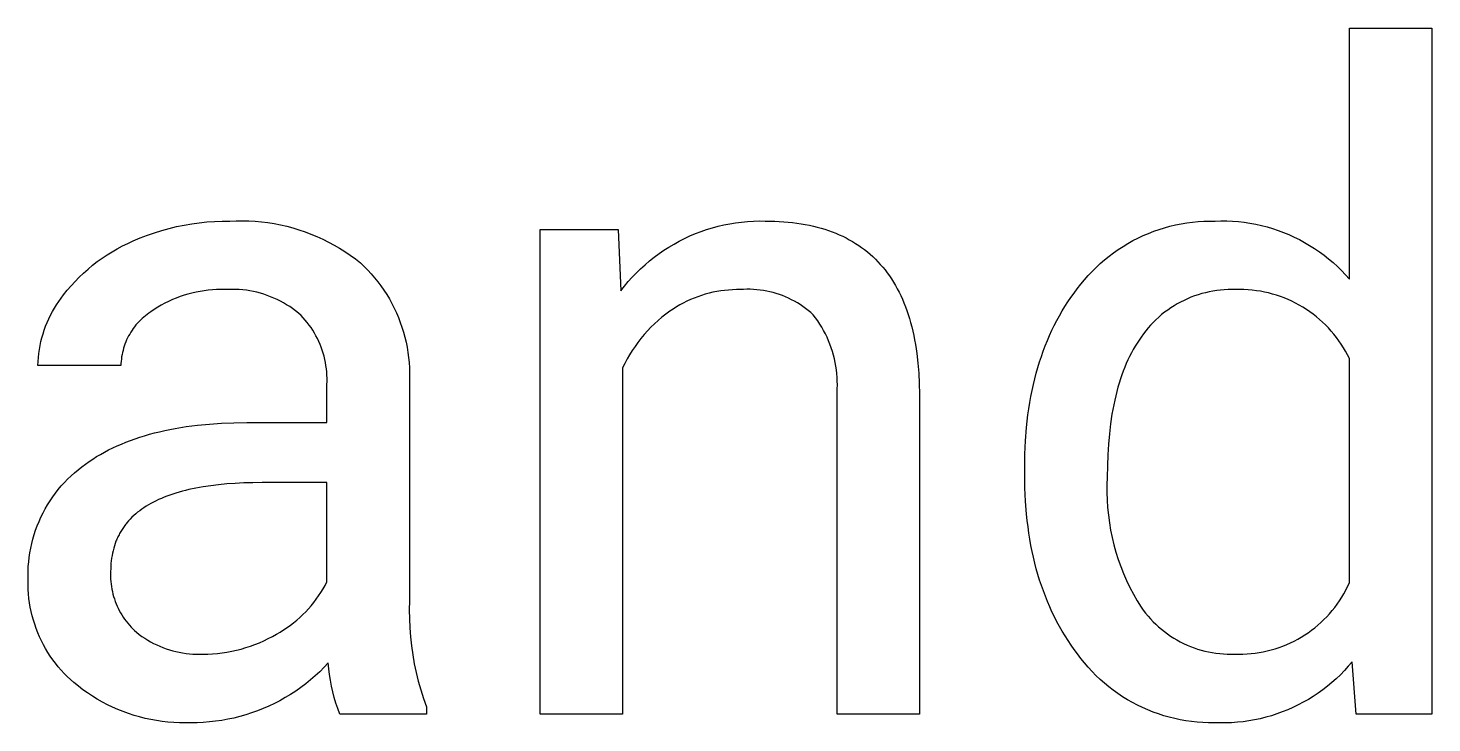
# Model space of a CAD drawing. Header units: millimetres. Extents: x 1348 to 6197, y -150 to 3238.
# Drawn here: x 5095.4 to 5175.2, y 64.2 to 103.7 of the extents above; entities that cross this region are included whole.
import ezdxf

# ---------------------------------------------------------------- set-up
doc = ezdxf.new("R2010")
doc.units = ezdxf.units.MM
doc.header["$MEASUREMENT"] = 0
doc.layers.add('Domyślny', color=7, linetype='Continuous', true_color=0x000000)

msp = doc.modelspace()

# ---------------------------------------------------------------- linework, layer by layer
at = {"layer": 'Domyślny'}
for p, q in [((5170.516, 89.443), (5170.516, 103.71)), ((5170.516, 103.71), (5175.206, 103.71)), ((5175.206, 103.71), (5175.206, 64.732)), ((5103.891, 92.432), (5104.316, 92.52)), ((5104.316, 92.52), (5104.744, 92.593)), ((5104.744, 92.593), (5105.174, 92.652)), ((5105.174, 92.652), (5105.606, 92.697)), ((5105.606, 92.697), (5106.039, 92.728)), ((5106.039, 92.728), (5106.472, 92.745)), ((5106.472, 92.745), (5106.906, 92.747)), ((5106.906, 92.747), (5107.269, 92.762)), ((5107.269, 92.762), (5107.631, 92.765)), ((5107.631, 92.765), (5107.994, 92.756)), ((5107.994, 92.756), (5108.355, 92.735)), ((5108.355, 92.735), (5108.716, 92.702)), ((5108.716, 92.702), (5109.076, 92.656)), ((5109.076, 92.656), (5109.434, 92.599)), ((5109.434, 92.599), (5109.79, 92.53)), ((5109.79, 92.53), (5110.143, 92.448)), ((5134.652, 92.448), (5134.981, 92.525)), ((5134.981, 92.525), (5135.312, 92.591)), ((5135.312, 92.591), (5135.646, 92.645)), ((5135.646, 92.645), (5135.981, 92.688)), ((5135.981, 92.688), (5136.318, 92.72)), ((5136.318, 92.72), (5136.655, 92.741)), ((5136.655, 92.741), (5136.993, 92.75)), ((5136.993, 92.75), (5137.331, 92.747)), ((5137.331, 92.747), (5137.601, 92.745)), ((5137.601, 92.745), (5137.866, 92.737)), ((5137.866, 92.737), (5138.127, 92.725)), ((5138.127, 92.725), (5138.384, 92.709)), ((5138.384, 92.709), (5138.637, 92.687)), ((5138.637, 92.687), (5138.885, 92.661)), ((5138.885, 92.661), (5139.129, 92.629)), ((5139.129, 92.629), (5139.369, 92.593)), ((5139.369, 92.593), (5139.605, 92.552)), ((5139.605, 92.552), (5139.837, 92.507)), ((5160.325, 92.453), (5160.64, 92.528)), ((5160.64, 92.528), (5160.958, 92.593)), ((5160.958, 92.593), (5161.277, 92.646)), ((5161.277, 92.646), (5161.598, 92.688)), ((5161.598, 92.688), (5161.921, 92.72)), ((5161.921, 92.72), (5162.244, 92.74)), ((5162.244, 92.74), (5162.568, 92.749)), ((5162.568, 92.749), (5162.892, 92.747)), ((5162.892, 92.747), (5163.222, 92.756)), ((5163.222, 92.756), (5163.553, 92.753)), ((5163.553, 92.753), (5163.884, 92.739)), ((5163.884, 92.739), (5164.213, 92.713)), ((5164.213, 92.713), (5164.542, 92.676)), ((5164.542, 92.676), (5164.869, 92.627)), ((5164.869, 92.627), (5165.194, 92.567)), ((5165.194, 92.567), (5165.517, 92.496)), ((5101.421, 91.618), (5101.821, 91.788)), ((5101.821, 91.788), (5102.226, 91.944)), ((5102.226, 91.944), (5102.636, 92.086)), ((5102.636, 92.086), (5103.05, 92.215)), ((5103.05, 92.215), (5103.469, 92.331)), ((5103.469, 92.331), (5103.891, 92.432)), ((5110.143, 92.448), (5110.493, 92.355)), ((5110.493, 92.355), (5110.84, 92.251)), ((5110.84, 92.251), (5111.184, 92.134)), ((5111.184, 92.134), (5111.523, 92.007)), ((5111.523, 92.007), (5111.858, 91.868)), ((5111.858, 91.868), (5112.188, 91.717)), ((5124.538, 64.732), (5124.538, 92.26)), ((5124.538, 92.26), (5128.972, 92.26)), ((5128.972, 92.26), (5129.125, 88.781)), ((5132.447, 91.604), (5132.748, 91.756)), ((5132.748, 91.756), (5133.055, 91.898)), ((5133.055, 91.898), (5133.367, 92.03)), ((5133.367, 92.03), (5133.682, 92.15)), ((5133.682, 92.15), (5134.002, 92.261)), ((5134.002, 92.261), (5134.325, 92.36)), ((5134.325, 92.36), (5134.652, 92.448)), ((5139.837, 92.507), (5140.064, 92.456)), ((5140.064, 92.456), (5140.287, 92.401)), ((5140.287, 92.401), (5140.506, 92.341)), ((5140.506, 92.341), (5140.721, 92.276)), ((5140.721, 92.276), (5140.932, 92.206)), ((5140.932, 92.206), (5141.138, 92.132)), ((5141.138, 92.132), (5141.34, 92.053)), ((5141.34, 92.053), (5141.538, 91.969)), ((5141.538, 91.969), (5141.732, 91.88)), ((5141.732, 91.88), (5141.922, 91.786)), ((5141.922, 91.786), (5142.107, 91.688)), ((5158.217, 91.633), (5158.505, 91.781)), ((5158.505, 91.781), (5158.798, 91.919)), ((5158.798, 91.919), (5159.096, 92.047)), ((5159.096, 92.047), (5159.398, 92.164)), ((5159.398, 92.164), (5159.703, 92.271)), ((5159.703, 92.271), (5160.013, 92.368)), ((5160.013, 92.368), (5160.325, 92.453)), ((5165.517, 92.496), (5165.838, 92.413)), ((5165.838, 92.413), (5166.155, 92.32)), ((5166.155, 92.32), (5166.469, 92.215)), ((5166.469, 92.215), (5166.779, 92.1)), ((5166.779, 92.1), (5167.085, 91.973)), ((5167.085, 91.973), (5167.386, 91.837)), ((5167.386, 91.837), (5167.682, 91.689)), ((5099.936, 90.825), (5100.222, 91.004)), ((5100.222, 91.004), (5100.514, 91.173)), ((5100.514, 91.173), (5100.811, 91.331)), ((5100.811, 91.331), (5101.114, 91.48)), ((5101.114, 91.48), (5101.421, 91.618)), ((5112.188, 91.717), (5112.512, 91.556)), ((5112.512, 91.556), (5112.831, 91.384)), ((5112.831, 91.384), (5113.145, 91.202)), ((5113.145, 91.202), (5113.451, 91.009)), ((5113.451, 91.009), (5113.752, 90.806)), ((5131.296, 90.896), (5131.574, 91.087)), ((5131.574, 91.087), (5131.859, 91.269)), ((5131.859, 91.269), (5132.15, 91.442)), ((5132.15, 91.442), (5132.447, 91.604)), ((5142.107, 91.688), (5142.288, 91.584)), ((5142.288, 91.584), (5142.465, 91.476)), ((5142.465, 91.476), (5142.638, 91.363)), ((5142.638, 91.363), (5142.806, 91.246)), ((5142.806, 91.246), (5142.97, 91.123)), ((5142.97, 91.123), (5143.131, 90.996)), ((5143.131, 90.996), (5143.286, 90.864)), ((5156.861, 90.751), (5157.119, 90.946)), ((5157.119, 90.946), (5157.385, 91.132)), ((5157.385, 91.132), (5157.656, 91.308)), ((5157.656, 91.308), (5157.934, 91.476)), ((5157.934, 91.476), (5158.217, 91.633)), ((5167.682, 91.689), (5167.973, 91.532)), ((5167.973, 91.532), (5168.258, 91.365)), ((5168.258, 91.365), (5168.537, 91.187)), ((5168.537, 91.187), (5168.81, 91)), ((5168.81, 91), (5169.076, 90.804)), ((5098.857, 90.017), (5099.116, 90.233)), ((5099.116, 90.233), (5099.383, 90.439)), ((5099.383, 90.439), (5099.656, 90.637)), ((5099.656, 90.637), (5099.936, 90.825)), ((5113.752, 90.806), (5114.045, 90.593)), ((5114.045, 90.593), (5114.331, 90.37)), ((5114.331, 90.37), (5114.544, 90.168)), ((5114.544, 90.168), (5114.75, 89.959)), ((5130.252, 90.038), (5130.502, 90.266)), ((5130.502, 90.266), (5130.759, 90.484)), ((5130.759, 90.484), (5131.024, 90.695)), ((5131.024, 90.695), (5131.296, 90.896)), ((5143.286, 90.864), (5143.438, 90.727)), ((5143.438, 90.727), (5143.586, 90.585)), ((5143.586, 90.585), (5143.729, 90.438)), ((5143.729, 90.438), (5143.868, 90.287)), ((5143.868, 90.287), (5144.003, 90.131)), ((5144.003, 90.131), (5144.134, 89.97)), ((5156.126, 90.115), (5156.364, 90.335)), ((5156.364, 90.335), (5156.609, 90.548)), ((5156.609, 90.548), (5156.861, 90.751)), ((5169.076, 90.804), (5169.336, 90.599)), ((5169.336, 90.599), (5169.588, 90.384)), ((5169.588, 90.384), (5169.832, 90.161)), ((5169.832, 90.161), (5170.068, 89.93)), ((5098.125, 89.319), (5098.361, 89.56)), ((5098.361, 89.56), (5098.605, 89.793)), ((5098.605, 89.793), (5098.857, 90.017)), ((5114.75, 89.959), (5114.949, 89.743)), ((5114.949, 89.743), (5115.14, 89.521)), ((5115.14, 89.521), (5115.323, 89.292)), ((5129.55, 89.306), (5129.775, 89.558)), ((5129.775, 89.558), (5130.009, 89.802)), ((5130.009, 89.802), (5130.252, 90.038)), ((5144.134, 89.97), (5144.26, 89.804)), ((5144.26, 89.804), (5144.382, 89.634)), ((5144.382, 89.634), (5144.5, 89.458)), ((5144.5, 89.458), (5144.614, 89.278)), ((5155.256, 89.156), (5155.461, 89.407)), ((5155.461, 89.407), (5155.675, 89.651)), ((5155.675, 89.651), (5155.897, 89.887)), ((5155.897, 89.887), (5156.126, 90.115)), ((5170.068, 89.93), (5170.296, 89.69)), ((5170.296, 89.69), (5170.516, 89.443)), ((5097.328, 88.369), (5097.468, 88.55)), ((5097.468, 88.55), (5097.679, 88.814)), ((5097.679, 88.814), (5097.898, 89.07)), ((5097.898, 89.07), (5098.125, 89.319)), ((5104.309, 88.529), (5104.087, 88.454)), ((5104.535, 88.597), (5104.309, 88.529)), ((5104.762, 88.657), (5104.535, 88.597)), ((5104.992, 88.709), (5104.762, 88.657)), ((5105.223, 88.753), (5104.992, 88.709)), ((5105.455, 88.789), (5105.223, 88.753)), ((5105.689, 88.817), (5105.455, 88.789)), ((5105.923, 88.837), (5105.689, 88.817)), ((5106.158, 88.849), (5105.923, 88.837)), ((5106.393, 88.853), (5106.158, 88.849)), ((5106.629, 88.849), (5106.393, 88.853)), ((5106.832, 88.861), (5106.629, 88.849)), ((5107.036, 88.865), (5106.832, 88.861)), ((5107.241, 88.862), (5107.036, 88.865)), ((5107.444, 88.852), (5107.241, 88.862)), ((5107.648, 88.835), (5107.444, 88.852)), ((5107.851, 88.811), (5107.648, 88.835)), ((5108.052, 88.78), (5107.851, 88.811)), ((5108.253, 88.742), (5108.052, 88.78)), ((5108.452, 88.698), (5108.253, 88.742)), ((5108.649, 88.646), (5108.452, 88.698)), ((5108.845, 88.587), (5108.649, 88.646)), ((5109.038, 88.522), (5108.845, 88.587)), ((5115.323, 89.292), (5115.499, 89.057)), ((5115.499, 89.057), (5115.667, 88.816)), ((5115.667, 88.816), (5115.826, 88.57)), ((5115.826, 88.57), (5115.976, 88.318)), ((5129.125, 88.781), (5129.333, 89.047)), ((5129.333, 89.047), (5129.55, 89.306)), ((5133.922, 88.588), (5133.708, 88.522)), ((5134.138, 88.646), (5133.922, 88.588)), ((5134.357, 88.697), (5134.138, 88.646)), ((5134.577, 88.741), (5134.357, 88.697)), ((5134.798, 88.778), (5134.577, 88.741)), ((5135.02, 88.807), (5134.798, 88.778)), ((5135.243, 88.829), (5135.02, 88.807)), ((5135.467, 88.843), (5135.243, 88.829)), ((5135.691, 88.85), (5135.467, 88.843)), ((5135.915, 88.849), (5135.691, 88.85)), ((5136.103, 88.862), (5135.915, 88.849)), ((5136.291, 88.868), (5136.103, 88.862)), ((5136.478, 88.868), (5136.291, 88.868)), ((5136.666, 88.861), (5136.478, 88.868)), ((5136.854, 88.847), (5136.666, 88.861)), ((5137.04, 88.827), (5136.854, 88.847)), ((5137.226, 88.801), (5137.04, 88.827)), ((5137.411, 88.768), (5137.226, 88.801)), ((5137.595, 88.728), (5137.411, 88.768)), ((5137.777, 88.683), (5137.595, 88.728)), ((5137.958, 88.631), (5137.777, 88.683)), ((5138.136, 88.573), (5137.958, 88.631)), ((5138.313, 88.508), (5138.136, 88.573)), ((5144.614, 89.278), (5144.724, 89.093)), ((5144.724, 89.093), (5144.829, 88.903)), ((5144.829, 88.903), (5144.93, 88.709)), ((5144.93, 88.709), (5145.027, 88.509)), ((5154.698, 88.408), (5154.876, 88.656)), ((5154.876, 88.656), (5155.06, 88.899)), ((5155.06, 88.899), (5155.256, 89.156)), ((5161.925, 88.56), (5161.721, 88.491)), ((5162.132, 88.622), (5161.925, 88.56)), ((5162.341, 88.677), (5162.132, 88.622)), ((5162.552, 88.724), (5162.341, 88.677)), ((5162.765, 88.764), (5162.552, 88.724)), ((5162.978, 88.797), (5162.765, 88.764)), ((5163.193, 88.822), (5162.978, 88.797)), ((5163.408, 88.84), (5163.193, 88.822)), ((5163.624, 88.851), (5163.408, 88.84)), ((5163.84, 88.854), (5163.624, 88.851)), ((5164.056, 88.849), (5163.84, 88.854)), ((5164.292, 88.854), (5164.056, 88.849)), ((5164.527, 88.85), (5164.292, 88.854)), ((5164.762, 88.838), (5164.527, 88.85)), ((5164.996, 88.819), (5164.762, 88.838)), ((5165.23, 88.791), (5164.996, 88.819)), ((5165.463, 88.755), (5165.23, 88.791)), ((5165.694, 88.712), (5165.463, 88.755)), ((5165.923, 88.66), (5165.694, 88.712)), ((5166.151, 88.601), (5165.923, 88.66)), ((5166.377, 88.534), (5166.151, 88.601)), ((5166.6, 88.459), (5166.377, 88.534)), ((5096.832, 87.6), (5096.946, 87.799)), ((5096.946, 87.799), (5097.067, 87.993)), ((5097.067, 87.993), (5097.194, 88.184)), ((5097.194, 88.184), (5097.328, 88.369)), ((5102.815, 87.846), (5102.617, 87.72)), ((5103.018, 87.966), (5102.815, 87.846)), ((5103.225, 88.078), (5103.018, 87.966)), ((5103.435, 88.183), (5103.225, 88.078)), ((5103.649, 88.281), (5103.435, 88.183)), ((5103.866, 88.371), (5103.649, 88.281)), ((5104.087, 88.454), (5103.866, 88.371)), ((5109.229, 88.45), (5109.038, 88.522)), ((5109.418, 88.372), (5109.229, 88.45)), ((5109.603, 88.287), (5109.418, 88.372)), ((5109.786, 88.195), (5109.603, 88.287)), ((5109.965, 88.098), (5109.786, 88.195)), ((5110.141, 87.994), (5109.965, 88.098)), ((5110.313, 87.884), (5110.141, 87.994)), ((5110.481, 87.769), (5110.313, 87.884)), ((5110.645, 87.647), (5110.481, 87.769)), ((5115.976, 88.318), (5116.118, 88.061)), ((5116.118, 88.061), (5116.252, 87.8)), ((5116.252, 87.8), (5116.376, 87.534)), ((5132.095, 87.749), (5131.909, 87.624)), ((5132.284, 87.869), (5132.095, 87.749)), ((5132.478, 87.983), (5132.284, 87.869)), ((5132.675, 88.089), (5132.478, 87.983)), ((5132.875, 88.19), (5132.675, 88.089)), ((5133.079, 88.283), (5132.875, 88.19)), ((5133.286, 88.37), (5133.079, 88.283)), ((5133.495, 88.45), (5133.286, 88.37)), ((5133.708, 88.522), (5133.495, 88.45)), ((5138.487, 88.438), (5138.313, 88.508)), ((5138.659, 88.361), (5138.487, 88.438)), ((5138.827, 88.279), (5138.659, 88.361)), ((5138.993, 88.191), (5138.827, 88.279)), ((5139.156, 88.097), (5138.993, 88.191)), ((5139.315, 87.997), (5139.156, 88.097)), ((5139.471, 87.892), (5139.315, 87.997)), ((5139.623, 87.782), (5139.471, 87.892)), ((5139.771, 87.666), (5139.623, 87.782)), ((5145.027, 88.509), (5145.12, 88.305)), ((5145.12, 88.305), (5145.209, 88.096)), ((5145.209, 88.096), (5145.293, 87.882)), ((5145.293, 87.882), (5145.373, 87.664)), ((5154.199, 87.636), (5154.359, 87.898)), ((5154.359, 87.898), (5154.526, 88.155)), ((5154.526, 88.155), (5154.698, 88.408)), ((5160.371, 87.814), (5160.193, 87.692)), ((5160.553, 87.931), (5160.371, 87.814)), ((5160.739, 88.041), (5160.553, 87.931)), ((5160.929, 88.144), (5160.739, 88.041)), ((5161.122, 88.241), (5160.929, 88.144)), ((5161.319, 88.331), (5161.122, 88.241)), ((5161.518, 88.414), (5161.319, 88.331)), ((5161.721, 88.491), (5161.518, 88.414)), ((5166.82, 88.377), (5166.6, 88.459)), ((5167.038, 88.287), (5166.82, 88.377)), ((5167.252, 88.19), (5167.038, 88.287)), ((5167.463, 88.086), (5167.252, 88.19)), ((5167.67, 87.974), (5167.463, 88.086)), ((5167.873, 87.855), (5167.67, 87.974)), ((5168.072, 87.73), (5167.873, 87.855)), ((5096.447, 86.77), (5096.532, 86.982)), ((5096.532, 86.982), (5096.625, 87.192)), ((5096.625, 87.192), (5096.725, 87.398)), ((5096.725, 87.398), (5096.832, 87.6)), ((5101.663, 86.936), (5101.581, 86.841)), ((5101.748, 87.028), (5101.663, 86.936)), ((5101.836, 87.118), (5101.748, 87.028)), ((5101.927, 87.204), (5101.836, 87.118)), ((5102.021, 87.287), (5101.927, 87.204)), ((5102.117, 87.367), (5102.021, 87.287)), ((5102.217, 87.444), (5102.117, 87.367)), ((5102.318, 87.517), (5102.217, 87.444)), ((5102.422, 87.587), (5102.318, 87.517)), ((5102.617, 87.72), (5102.422, 87.587)), ((5110.805, 87.52), (5110.645, 87.647)), ((5110.96, 87.388), (5110.805, 87.52)), ((5111.083, 87.256), (5110.96, 87.388)), ((5111.2, 87.12), (5111.083, 87.256)), ((5111.313, 86.98), (5111.2, 87.12)), ((5111.422, 86.837), (5111.313, 86.98)), ((5116.376, 87.534), (5116.491, 87.264)), ((5116.491, 87.264), (5116.596, 86.99)), ((5116.596, 86.99), (5116.693, 86.713)), ((5131.246, 87.097), (5131.037, 86.907)), ((5131.461, 87.28), (5131.246, 87.097)), ((5131.682, 87.455), (5131.461, 87.28)), ((5131.909, 87.624), (5131.682, 87.455)), ((5139.915, 87.545), (5139.771, 87.666)), ((5140.055, 87.42), (5139.915, 87.545)), ((5140.185, 87.249), (5140.055, 87.42)), ((5140.309, 87.074), (5140.185, 87.249)), ((5140.428, 86.895), (5140.309, 87.074)), ((5145.373, 87.664), (5145.449, 87.44)), ((5145.449, 87.44), (5145.521, 87.212)), ((5145.521, 87.212), (5145.589, 86.979)), ((5145.589, 86.979), (5145.652, 86.741)), ((5153.752, 86.82), (5153.895, 87.096)), ((5153.895, 87.096), (5154.044, 87.368)), ((5154.044, 87.368), (5154.199, 87.636)), ((5159.373, 86.99), (5159.224, 86.834)), ((5159.527, 87.142), (5159.373, 86.99)), ((5159.686, 87.288), (5159.527, 87.142)), ((5159.85, 87.428), (5159.686, 87.288)), ((5160.02, 87.563), (5159.85, 87.428)), ((5160.193, 87.692), (5160.02, 87.563)), ((5168.267, 87.598), (5168.072, 87.73)), ((5168.457, 87.459), (5168.267, 87.598)), ((5168.642, 87.314), (5168.457, 87.459)), ((5168.822, 87.162), (5168.642, 87.314)), ((5168.996, 87.005), (5168.822, 87.162)), ((5169.166, 86.841), (5168.996, 87.005)), ((5096.235, 86.116), (5096.298, 86.336)), ((5096.298, 86.336), (5096.369, 86.554)), ((5096.369, 86.554), (5096.447, 86.77)), ((5101.162, 86.217), (5101.105, 86.105)), ((5101.223, 86.327), (5101.162, 86.217)), ((5101.288, 86.434), (5101.223, 86.327)), ((5101.356, 86.539), (5101.288, 86.434)), ((5101.428, 86.642), (5101.356, 86.539)), ((5101.503, 86.743), (5101.428, 86.642)), ((5101.581, 86.841), (5101.503, 86.743)), ((5111.525, 86.69), (5111.422, 86.837)), ((5111.623, 86.54), (5111.525, 86.69)), ((5111.716, 86.386), (5111.623, 86.54)), ((5111.804, 86.229), (5111.716, 86.386)), ((5111.886, 86.07), (5111.804, 86.229)), ((5116.693, 86.713), (5116.779, 86.433)), ((5116.779, 86.433), (5116.857, 86.15)), ((5116.857, 86.15), (5116.924, 85.864)), ((5130.452, 86.295), (5130.271, 86.078)), ((5130.64, 86.505), (5130.452, 86.295)), ((5130.835, 86.709), (5130.64, 86.505)), ((5131.037, 86.907), (5130.835, 86.709)), ((5140.54, 86.712), (5140.428, 86.895)), ((5140.646, 86.525), (5140.54, 86.712)), ((5140.746, 86.335), (5140.646, 86.525)), ((5140.839, 86.142), (5140.746, 86.335)), ((5140.926, 85.945), (5140.839, 86.142)), ((5145.652, 86.741), (5145.711, 86.499)), ((5145.711, 86.499), (5145.766, 86.251)), ((5145.766, 86.251), (5145.817, 85.999)), ((5153.358, 85.96), (5153.483, 86.251)), ((5153.483, 86.251), (5153.615, 86.538)), ((5153.615, 86.538), (5153.752, 86.82)), ((5158.686, 86.158), (5158.567, 85.987)), ((5158.811, 86.334), (5158.686, 86.158)), ((5158.943, 86.505), (5158.811, 86.334)), ((5159.081, 86.672), (5158.943, 86.505)), ((5159.224, 86.834), (5159.081, 86.672)), ((5169.329, 86.672), (5169.166, 86.841)), ((5169.487, 86.498), (5169.329, 86.672)), ((5169.638, 86.318), (5169.487, 86.498)), ((5169.784, 86.133), (5169.638, 86.318)), ((5096.061, 85.218), (5096.093, 85.445)), ((5096.093, 85.445), (5096.133, 85.67)), ((5096.133, 85.67), (5096.18, 85.894)), ((5096.18, 85.894), (5096.235, 86.116)), ((5100.843, 85.401), (5100.814, 85.279)), ((5100.877, 85.522), (5100.843, 85.401)), ((5100.915, 85.641), (5100.877, 85.522)), ((5100.956, 85.76), (5100.915, 85.641)), ((5101.002, 85.877), (5100.956, 85.76)), ((5101.051, 85.992), (5101.002, 85.877)), ((5101.105, 86.105), (5101.051, 85.992)), ((5111.963, 85.907), (5111.886, 86.07)), ((5112.035, 85.742), (5111.963, 85.907)), ((5112.101, 85.575), (5112.035, 85.742)), ((5112.161, 85.406), (5112.101, 85.575)), ((5112.215, 85.235), (5112.161, 85.406)), ((5116.924, 85.864), (5116.982, 85.577)), ((5116.982, 85.577), (5117.03, 85.287)), ((5129.774, 85.393), (5129.624, 85.153)), ((5129.931, 85.627), (5129.774, 85.393)), ((5130.097, 85.855), (5129.931, 85.627)), ((5130.271, 86.078), (5130.097, 85.855)), ((5141.006, 85.746), (5140.926, 85.945)), ((5141.08, 85.544), (5141.006, 85.746)), ((5141.146, 85.34), (5141.08, 85.544)), ((5141.206, 85.134), (5141.146, 85.34)), ((5145.817, 85.999), (5145.864, 85.742)), ((5145.864, 85.742), (5145.906, 85.48)), ((5145.906, 85.48), (5145.944, 85.213)), ((5153.016, 85.057), (5153.124, 85.363)), ((5153.124, 85.363), (5153.238, 85.664)), ((5153.238, 85.664), (5153.358, 85.96)), ((5158.234, 85.445), (5158.131, 85.254)), ((5158.341, 85.631), (5158.234, 85.445)), ((5158.452, 85.812), (5158.341, 85.631)), ((5158.567, 85.987), (5158.452, 85.812)), ((5169.923, 85.943), (5169.784, 86.133)), ((5170.055, 85.748), (5169.923, 85.943)), ((5170.181, 85.549), (5170.055, 85.748)), ((5170.3, 85.346), (5170.181, 85.549)), ((5170.411, 85.139), (5170.3, 85.346)), ((5096.012, 84.533), (5096.021, 84.762)), ((5096.021, 84.762), (5096.037, 84.99)), ((5096.037, 84.99), (5096.061, 85.218)), ((5100.729, 84.658), (5100.725, 84.533)), ((5100.738, 84.783), (5100.729, 84.658)), ((5100.75, 84.908), (5100.738, 84.783)), ((5100.767, 85.032), (5100.75, 84.908)), ((5100.789, 85.156), (5100.767, 85.032)), ((5100.814, 85.279), (5100.789, 85.156)), ((5112.264, 85.062), (5112.215, 85.235)), ((5112.306, 84.887), (5112.264, 85.062)), ((5112.343, 84.711), (5112.306, 84.887)), ((5112.373, 84.534), (5112.343, 84.711)), ((5117.03, 85.287), (5117.067, 84.996)), ((5117.067, 84.996), (5117.095, 84.704)), ((5117.095, 84.704), (5117.113, 84.411)), ((5129.348, 84.66), (5129.224, 84.407)), ((5129.482, 84.909), (5129.348, 84.66)), ((5129.624, 85.153), (5129.482, 84.909)), ((5141.258, 84.925), (5141.206, 85.134)), ((5141.304, 84.716), (5141.258, 84.925)), ((5141.343, 84.504), (5141.304, 84.716)), ((5145.944, 85.213), (5146.008, 84.666)), ((5146.008, 84.666), (5146.054, 84.099)), ((5152.817, 84.431), (5152.914, 84.746)), ((5152.914, 84.746), (5153.016, 85.057)), ((5157.843, 84.651), (5157.755, 84.44)), ((5157.935, 84.857), (5157.843, 84.651)), ((5158.031, 85.058), (5157.935, 84.857)), ((5158.131, 85.254), (5158.031, 85.058)), ((5170.516, 84.929), (5170.411, 85.139)), ((5170.516, 72.192), (5170.516, 84.929)), ((5100.725, 84.533), (5096.012, 84.533)), ((5112.398, 84.356), (5112.373, 84.534)), ((5112.416, 84.177), (5112.398, 84.356)), ((5112.429, 83.998), (5112.416, 84.177)), ((5112.435, 83.819), (5112.429, 83.998)), ((5112.435, 83.639), (5112.435, 83.819)), ((5117.113, 84.411), (5117.121, 84.118)), ((5117.121, 84.118), (5117.119, 83.825)), ((5117.119, 83.825), (5117.119, 71.164)), ((5129.224, 84.407), (5129.224, 64.732)), ((5141.374, 84.292), (5141.343, 84.504)), ((5141.398, 84.079), (5141.374, 84.292)), ((5141.416, 83.865), (5141.398, 84.079)), ((5141.425, 83.65), (5141.416, 83.865)), ((5146.054, 84.099), (5146.084, 83.513)), ((5152.563, 83.455), (5152.642, 83.785)), ((5152.642, 83.785), (5152.727, 84.11)), ((5152.727, 84.11), (5152.817, 84.431)), ((5157.512, 83.776), (5157.439, 83.544)), ((5157.589, 84.002), (5157.512, 83.776)), ((5157.67, 84.223), (5157.589, 84.002)), ((5157.755, 84.44), (5157.67, 84.223)), ((5112.43, 83.459), (5112.435, 83.639)), ((5112.43, 81.297), (5112.43, 83.459)), ((5141.412, 83.006), (5141.424, 83.221)), ((5141.412, 64.732), (5141.412, 83.006)), ((5141.424, 83.221), (5141.428, 83.435)), ((5141.428, 83.435), (5141.425, 83.65)), ((5146.084, 83.513), (5146.098, 82.907)), ((5152.423, 82.781), (5152.49, 83.12)), ((5152.49, 83.12), (5152.563, 83.455)), ((5157.303, 83.066), (5157.241, 82.82)), ((5157.369, 83.308), (5157.303, 83.066)), ((5157.439, 83.544), (5157.369, 83.308)), ((5146.098, 82.907), (5146.098, 64.732)), ((5152.306, 82.087), (5152.362, 82.436)), ((5152.362, 82.436), (5152.423, 82.781)), ((5157.128, 82.311), (5157.03, 81.783)), ((5157.183, 82.568), (5157.128, 82.311)), ((5157.241, 82.82), (5157.183, 82.568)), ((5152.175, 81.009), (5152.257, 81.732)), ((5152.257, 81.732), (5152.306, 82.087)), ((5157.03, 81.783), (5156.948, 81.234)), ((5102.066, 80.551), (5102.344, 80.632)), ((5102.344, 80.632), (5102.628, 80.708)), ((5102.628, 80.708), (5102.917, 80.779)), ((5102.917, 80.779), (5103.211, 80.846)), ((5103.211, 80.846), (5103.51, 80.908)), ((5103.51, 80.908), (5103.814, 80.966)), ((5103.814, 80.966), (5104.438, 81.067)), ((5104.438, 81.067), (5105.083, 81.15)), ((5105.083, 81.15), (5105.749, 81.214)), ((5105.749, 81.214), (5106.435, 81.26)), ((5106.435, 81.26), (5107.142, 81.288)), ((5107.142, 81.288), (5107.87, 81.297)), ((5107.87, 81.297), (5112.43, 81.297)), ((5152.117, 80.267), (5152.175, 81.009)), ((5156.88, 80.665), (5156.827, 80.076)), ((5156.948, 81.234), (5156.88, 80.665)), ((5100.025, 79.74), (5100.262, 79.858)), ((5100.262, 79.858), (5100.504, 79.971)), ((5100.504, 79.971), (5100.751, 80.079)), ((5100.751, 80.079), (5101.004, 80.183)), ((5101.004, 80.183), (5101.262, 80.282)), ((5101.262, 80.282), (5101.525, 80.376)), ((5101.525, 80.376), (5101.793, 80.466)), ((5101.793, 80.466), (5102.066, 80.551)), ((5152.082, 79.505), (5152.117, 80.267)), ((5156.827, 80.076), (5156.79, 79.467)), ((5098.711, 78.939), (5098.917, 79.084)), ((5098.917, 79.084), (5099.128, 79.225)), ((5099.128, 79.225), (5099.345, 79.361)), ((5099.345, 79.361), (5099.566, 79.492)), ((5099.566, 79.492), (5099.793, 79.618)), ((5099.793, 79.618), (5100.025, 79.74)), ((5152.07, 78.724), (5152.082, 79.505)), ((5156.79, 79.467), (5156.767, 78.837)), ((5097.699, 78.085), (5097.889, 78.269)), ((5097.889, 78.269), (5098.086, 78.447)), ((5098.086, 78.447), (5098.289, 78.618)), ((5098.289, 78.618), (5098.497, 78.782)), ((5098.497, 78.782), (5098.711, 78.939)), ((5152.07, 78.37), (5152.07, 78.724)), ((5152.082, 77.592), (5152.07, 78.37)), ((5156.76, 78.187), (5156.742, 77.757)), ((5156.767, 78.837), (5156.76, 78.187)), ((5097.003, 77.284), (5097.167, 77.493)), ((5097.167, 77.493), (5097.337, 77.697)), ((5097.337, 77.697), (5097.514, 77.894)), ((5097.514, 77.894), (5097.699, 78.085)), ((5104.214, 77.393), (5104.031, 77.343)), ((5104.401, 77.441), (5104.214, 77.393)), ((5104.592, 77.487), (5104.401, 77.441)), ((5104.988, 77.571), (5104.592, 77.487)), ((5105.4, 77.645), (5104.988, 77.571)), ((5105.829, 77.709), (5105.4, 77.645)), ((5106.275, 77.763), (5105.829, 77.709)), ((5106.738, 77.808), (5106.275, 77.763)), ((5107.217, 77.842), (5106.738, 77.808)), ((5107.713, 77.867), (5107.217, 77.842)), ((5108.226, 77.882), (5107.713, 77.867)), ((5108.756, 77.887), (5108.226, 77.882)), ((5112.43, 77.887), (5108.756, 77.887)), ((5112.43, 72.253), (5112.43, 77.887)), ((5152.117, 76.832), (5152.082, 77.592)), ((5156.742, 77.757), (5156.74, 77.326)), ((5096.424, 76.396), (5096.558, 76.625)), ((5096.558, 76.625), (5096.699, 76.85)), ((5096.699, 76.85), (5096.847, 77.07)), ((5096.847, 77.07), (5097.003, 77.284)), ((5102.296, 76.624), (5102.163, 76.544)), ((5102.433, 76.702), (5102.296, 76.624)), ((5102.574, 76.777), (5102.433, 76.702)), ((5102.719, 76.85), (5102.574, 76.777)), ((5102.868, 76.92), (5102.719, 76.85)), ((5103.021, 76.988), (5102.868, 76.92)), ((5103.179, 77.053), (5103.021, 76.988)), ((5103.341, 77.116), (5103.179, 77.053)), ((5103.507, 77.176), (5103.341, 77.116)), ((5103.678, 77.234), (5103.507, 77.176)), ((5103.852, 77.29), (5103.678, 77.234)), ((5104.031, 77.343), (5103.852, 77.29)), ((5152.176, 76.092), (5152.117, 76.832)), ((5156.74, 77.326), (5156.753, 76.896)), ((5156.753, 76.896), (5156.78, 76.466)), ((5096.074, 75.682), (5096.182, 75.924)), ((5096.182, 75.924), (5096.299, 76.162)), ((5096.299, 76.162), (5096.424, 76.396)), ((5101.255, 75.814), (5101.16, 75.711)), ((5101.354, 75.914), (5101.255, 75.814)), ((5101.457, 76.011), (5101.354, 75.914)), ((5101.564, 76.106), (5101.457, 76.011)), ((5101.676, 76.198), (5101.564, 76.106)), ((5101.791, 76.288), (5101.676, 76.198)), ((5101.911, 76.376), (5101.791, 76.288)), ((5102.035, 76.461), (5101.911, 76.376)), ((5102.163, 76.544), (5102.035, 76.461)), ((5152.214, 75.728), (5152.176, 76.092)), ((5156.78, 76.466), (5156.823, 76.037)), ((5156.823, 76.037), (5156.88, 75.61)), ((5095.798, 74.936), (5095.881, 75.187)), ((5095.881, 75.187), (5095.973, 75.436)), ((5095.973, 75.436), (5096.074, 75.682)), ((5100.648, 74.986), (5100.616, 74.926)), ((5100.681, 75.045), (5100.648, 74.986)), ((5100.715, 75.104), (5100.681, 75.045)), ((5100.75, 75.162), (5100.715, 75.104)), ((5100.786, 75.22), (5100.75, 75.162)), ((5100.824, 75.277), (5100.786, 75.22)), ((5100.862, 75.334), (5100.824, 75.277)), ((5100.902, 75.389), (5100.862, 75.334)), ((5100.942, 75.445), (5100.902, 75.389)), ((5100.984, 75.499), (5100.942, 75.445)), ((5101.026, 75.553), (5100.984, 75.499)), ((5101.07, 75.606), (5101.026, 75.553)), ((5101.16, 75.711), (5101.07, 75.606)), ((5152.258, 75.369), (5152.214, 75.728)), ((5152.308, 75.015), (5152.258, 75.369)), ((5152.363, 74.666), (5152.308, 75.015)), ((5156.88, 75.61), (5156.953, 75.186)), ((5156.953, 75.186), (5157.039, 74.764)), ((5095.601, 74.165), (5095.658, 74.424)), ((5095.658, 74.424), (5095.724, 74.681)), ((5095.724, 74.681), (5095.798, 74.936)), ((5100.353, 74.291), (5100.313, 74.156)), ((5100.397, 74.423), (5100.353, 74.291)), ((5100.445, 74.552), (5100.397, 74.423)), ((5100.471, 74.616), (5100.445, 74.552)), ((5100.498, 74.679), (5100.471, 74.616)), ((5100.526, 74.742), (5100.498, 74.679)), ((5100.555, 74.804), (5100.526, 74.742)), ((5100.585, 74.865), (5100.555, 74.804)), ((5100.616, 74.926), (5100.585, 74.865)), ((5152.425, 74.321), (5152.363, 74.666)), ((5152.492, 73.981), (5152.425, 74.321)), ((5157.039, 74.764), (5157.141, 74.345)), ((5157.141, 74.345), (5157.257, 73.93)), ((5095.464, 73.113), (5095.485, 73.378)), ((5095.485, 73.378), (5095.514, 73.641)), ((5095.514, 73.641), (5095.553, 73.904)), ((5095.553, 73.904), (5095.601, 74.165)), ((5100.176, 73.447), (5100.161, 73.298)), ((5100.195, 73.594), (5100.176, 73.447)), ((5100.218, 73.738), (5100.195, 73.594)), ((5100.245, 73.88), (5100.218, 73.738)), ((5100.277, 74.019), (5100.245, 73.88)), ((5100.313, 74.156), (5100.277, 74.019)), ((5152.566, 73.645), (5152.492, 73.981)), ((5152.645, 73.315), (5152.566, 73.645)), ((5157.257, 73.93), (5157.387, 73.52)), ((5157.387, 73.52), (5157.532, 73.114)), ((5095.45, 72.583), (5095.452, 72.848)), ((5095.457, 72.318), (5095.45, 72.583)), ((5095.452, 72.848), (5095.464, 73.113)), ((5100.142, 72.835), (5100.137, 72.692)), ((5100.137, 72.692), (5100.137, 72.548)), ((5100.145, 72.992), (5100.142, 72.835)), ((5100.151, 73.146), (5100.145, 72.992)), ((5100.161, 73.298), (5100.151, 73.146)), ((5152.73, 72.989), (5152.645, 73.315)), ((5152.821, 72.667), (5152.73, 72.989)), ((5152.918, 72.35), (5152.821, 72.667)), ((5157.532, 73.114), (5157.69, 72.714)), ((5157.69, 72.714), (5157.863, 72.319)), ((5095.455, 72.066), (5095.457, 72.318)), ((5095.462, 71.813), (5095.455, 72.066)), ((5095.478, 71.562), (5095.462, 71.813)), ((5100.137, 72.548), (5100.142, 72.404)), ((5100.142, 72.404), (5100.151, 72.261)), ((5100.151, 72.261), (5100.166, 72.118)), ((5100.166, 72.118), (5100.185, 71.975)), ((5100.185, 71.975), (5100.209, 71.833)), ((5100.209, 71.833), (5100.238, 71.693)), ((5112.086, 71.646), (5112.208, 71.844)), ((5112.208, 71.844), (5112.322, 72.047)), ((5112.322, 72.047), (5112.43, 72.253)), ((5153.02, 72.038), (5152.918, 72.35)), ((5153.129, 71.731), (5153.02, 72.038)), ((5157.863, 72.319), (5158.048, 71.93)), ((5158.048, 71.93), (5158.248, 71.548)), ((5170.313, 71.774), (5170.418, 71.981)), ((5170.418, 71.981), (5170.516, 72.192)), ((5095.502, 71.311), (5095.478, 71.562)), ((5095.535, 71.06), (5095.502, 71.311)), ((5095.577, 70.812), (5095.535, 71.06)), ((5100.238, 71.693), (5100.271, 71.553)), ((5100.271, 71.553), (5100.309, 71.414)), ((5100.309, 71.414), (5100.352, 71.277)), ((5100.352, 71.277), (5100.399, 71.141)), ((5100.399, 71.141), (5100.451, 71.007)), ((5100.451, 71.007), (5100.507, 70.875)), ((5111.537, 70.895), (5111.684, 71.076)), ((5111.684, 71.076), (5111.824, 71.261)), ((5111.824, 71.261), (5111.959, 71.451)), ((5111.959, 71.451), (5112.086, 71.646)), ((5117.119, 71.164), (5117.108, 70.653)), ((5153.243, 71.428), (5153.129, 71.731)), ((5153.363, 71.13), (5153.243, 71.428)), ((5153.489, 70.836), (5153.363, 71.13)), ((5158.248, 71.548), (5158.46, 71.174)), ((5158.46, 71.174), (5158.686, 70.807)), ((5169.684, 70.797), (5169.823, 70.983)), ((5169.823, 70.983), (5169.955, 71.174)), ((5169.955, 71.174), (5170.081, 71.37)), ((5170.081, 71.37), (5170.2, 71.57)), ((5170.2, 71.57), (5170.313, 71.774)), ((5095.627, 70.564), (5095.577, 70.812)), ((5095.685, 70.319), (5095.627, 70.564)), ((5095.752, 70.076), (5095.685, 70.319)), ((5100.507, 70.875), (5100.568, 70.744)), ((5100.568, 70.744), (5100.633, 70.616)), ((5100.633, 70.616), (5100.702, 70.49)), ((5100.702, 70.49), (5100.776, 70.367)), ((5100.776, 70.367), (5100.854, 70.246)), ((5100.854, 70.246), (5100.935, 70.127)), ((5110.716, 70.073), (5110.891, 70.226)), ((5110.891, 70.226), (5111.061, 70.385)), ((5111.061, 70.385), (5111.225, 70.55)), ((5111.225, 70.55), (5111.384, 70.72)), ((5111.384, 70.72), (5111.537, 70.895)), ((5117.108, 70.653), (5117.113, 70.141)), ((5153.621, 70.547), (5153.489, 70.836)), ((5153.759, 70.263), (5153.621, 70.547)), ((5153.903, 69.983), (5153.759, 70.263)), ((5158.686, 70.807), (5158.81, 70.633)), ((5158.81, 70.633), (5158.941, 70.464)), ((5158.941, 70.464), (5159.078, 70.299)), ((5159.078, 70.299), (5159.22, 70.139)), ((5169.067, 70.101), (5169.23, 70.267)), ((5169.23, 70.267), (5169.388, 70.438)), ((5169.388, 70.438), (5169.539, 70.615)), ((5169.539, 70.615), (5169.684, 70.797)), ((5095.827, 69.835), (5095.752, 70.076)), ((5095.91, 69.597), (5095.827, 69.835)), ((5096.001, 69.361), (5095.91, 69.597)), ((5100.935, 70.127), (5101.021, 70.012)), ((5101.021, 70.012), (5101.111, 69.899)), ((5101.111, 69.899), (5101.204, 69.79)), ((5101.204, 69.79), (5101.301, 69.683)), ((5101.301, 69.683), (5101.401, 69.58)), ((5101.401, 69.58), (5101.505, 69.481)), ((5101.505, 69.481), (5101.612, 69.385)), ((5109.567, 69.284), (5109.769, 69.399)), ((5109.769, 69.399), (5109.968, 69.521)), ((5109.968, 69.521), (5110.162, 69.649)), ((5110.162, 69.649), (5110.351, 69.784)), ((5110.351, 69.784), (5110.536, 69.925)), ((5110.536, 69.925), (5110.716, 70.073)), ((5117.113, 70.141), (5117.135, 69.63)), ((5117.135, 69.63), (5117.174, 69.119)), ((5154.053, 69.709), (5153.903, 69.983)), ((5154.208, 69.438), (5154.053, 69.709)), ((5154.369, 69.173), (5154.208, 69.438)), ((5159.22, 70.139), (5159.367, 69.984)), ((5159.367, 69.984), (5159.52, 69.835)), ((5159.52, 69.835), (5159.678, 69.69)), ((5159.678, 69.69), (5159.841, 69.552)), ((5159.841, 69.552), (5160.008, 69.419)), ((5160.008, 69.419), (5160.18, 69.291)), ((5168.173, 69.359), (5168.362, 69.495)), ((5168.362, 69.495), (5168.546, 69.637)), ((5168.546, 69.637), (5168.725, 69.786)), ((5168.725, 69.786), (5168.899, 69.94)), ((5168.899, 69.94), (5169.067, 70.101)), ((5096.1, 69.13), (5096.001, 69.361)), ((5096.207, 68.901), (5096.1, 69.13)), ((5096.322, 68.677), (5096.207, 68.901)), ((5096.445, 68.456), (5096.322, 68.677)), ((5101.612, 69.385), (5101.764, 69.266)), ((5101.764, 69.266), (5101.921, 69.153)), ((5101.921, 69.153), (5102.082, 69.045)), ((5102.082, 69.045), (5102.246, 68.942)), ((5102.246, 68.942), (5102.413, 68.846)), ((5102.413, 68.846), (5102.584, 68.755)), ((5102.584, 68.755), (5102.758, 68.67)), ((5102.758, 68.67), (5102.934, 68.591)), ((5102.934, 68.591), (5103.114, 68.518)), ((5107.817, 68.51), (5108.077, 68.595)), ((5108.077, 68.595), (5108.335, 68.689)), ((5108.335, 68.689), (5108.589, 68.791)), ((5108.589, 68.791), (5108.84, 68.902)), ((5108.84, 68.902), (5109.086, 69.021)), ((5109.086, 69.021), (5109.329, 69.149)), ((5109.329, 69.149), (5109.567, 69.284)), ((5117.174, 69.119), (5117.229, 68.611)), ((5117.229, 68.611), (5117.302, 68.104)), ((5154.537, 68.912), (5154.369, 69.173)), ((5154.71, 68.656), (5154.537, 68.912)), ((5154.888, 68.404), (5154.71, 68.656)), ((5160.18, 69.291), (5160.357, 69.17)), ((5160.357, 69.17), (5160.537, 69.055)), ((5160.537, 69.055), (5160.721, 68.946)), ((5160.721, 68.946), (5160.909, 68.844)), ((5160.909, 68.844), (5161.1, 68.748)), ((5161.1, 68.748), (5161.294, 68.659)), ((5161.294, 68.659), (5161.492, 68.576)), ((5166.52, 68.516), (5166.738, 68.597)), ((5166.738, 68.597), (5166.954, 68.684)), ((5166.954, 68.684), (5167.166, 68.779)), ((5167.166, 68.779), (5167.375, 68.881)), ((5167.375, 68.881), (5167.581, 68.99)), ((5167.581, 68.99), (5167.782, 69.106)), ((5167.782, 69.106), (5167.98, 69.229)), ((5167.98, 69.229), (5168.173, 69.359)), ((5096.575, 68.24), (5096.445, 68.456)), ((5096.712, 68.028), (5096.575, 68.24)), ((5096.856, 67.821), (5096.712, 68.028)), ((5097.008, 67.62), (5096.856, 67.821)), ((5103.114, 68.518), (5103.295, 68.451)), ((5103.295, 68.451), (5103.479, 68.391)), ((5103.479, 68.391), (5103.665, 68.337)), ((5103.665, 68.337), (5103.852, 68.289)), ((5103.852, 68.289), (5104.041, 68.247)), ((5104.041, 68.247), (5104.231, 68.213)), ((5104.231, 68.213), (5104.423, 68.184)), ((5104.423, 68.184), (5104.615, 68.163)), ((5104.615, 68.163), (5104.808, 68.148)), ((5104.808, 68.148), (5105.001, 68.139)), ((5105.001, 68.139), (5105.194, 68.137)), ((5105.194, 68.137), (5105.388, 68.142)), ((5105.388, 68.142), (5105.662, 68.147)), ((5105.662, 68.147), (5105.935, 68.16)), ((5105.935, 68.16), (5106.208, 68.183)), ((5106.208, 68.183), (5106.481, 68.215)), ((5106.481, 68.215), (5106.751, 68.256)), ((5106.751, 68.256), (5107.021, 68.306)), ((5107.021, 68.306), (5107.289, 68.365)), ((5107.289, 68.365), (5107.554, 68.433)), ((5107.554, 68.433), (5107.817, 68.51)), ((5117.302, 68.104), (5117.391, 67.6)), ((5155.073, 68.157), (5154.888, 68.404)), ((5155.266, 67.898), (5155.073, 68.157)), ((5155.467, 67.645), (5155.266, 67.898)), ((5161.492, 68.576), (5161.692, 68.501)), ((5161.692, 68.501), (5161.895, 68.432)), ((5161.895, 68.432), (5162.099, 68.371)), ((5162.099, 68.371), (5162.306, 68.316)), ((5162.306, 68.316), (5162.515, 68.269)), ((5162.515, 68.269), (5162.725, 68.229)), ((5162.725, 68.229), (5162.936, 68.196)), ((5162.936, 68.196), (5163.149, 68.171)), ((5163.149, 68.171), (5163.362, 68.152)), ((5163.362, 68.152), (5163.575, 68.142)), ((5163.575, 68.142), (5163.789, 68.138)), ((5163.789, 68.138), (5164.003, 68.142)), ((5164.003, 68.142), (5164.236, 68.137)), ((5164.236, 68.137), (5164.468, 68.139)), ((5164.468, 68.139), (5164.701, 68.15)), ((5164.701, 68.15), (5164.933, 68.169)), ((5164.933, 68.169), (5165.164, 68.195)), ((5165.164, 68.195), (5165.394, 68.229)), ((5165.394, 68.229), (5165.623, 68.271)), ((5165.623, 68.271), (5165.85, 68.321)), ((5165.85, 68.321), (5166.076, 68.378)), ((5166.076, 68.378), (5166.299, 68.444)), ((5166.299, 68.444), (5166.52, 68.516)), ((5097.166, 67.423), (5097.008, 67.62)), ((5097.331, 67.232), (5097.166, 67.423)), ((5097.502, 67.047), (5097.331, 67.232)), ((5097.68, 66.868), (5097.502, 67.047)), ((5112.016, 67.145), (5111.759, 66.907)), ((5112.265, 67.392), (5112.016, 67.145)), ((5112.506, 67.647), (5112.265, 67.392)), ((5112.536, 67.315), (5112.506, 67.647)), ((5112.577, 66.984), (5112.536, 67.315)), ((5117.391, 67.6), (5117.497, 67.099)), ((5117.497, 67.099), (5117.619, 66.602)), ((5155.677, 67.4), (5155.467, 67.645)), ((5155.895, 67.162), (5155.677, 67.4)), ((5156.121, 66.931), (5155.895, 67.162)), ((5170.233, 67.208), (5170.003, 66.974)), ((5170.455, 67.451), (5170.233, 67.208)), ((5170.668, 67.701), (5170.455, 67.451)), ((5170.897, 64.732), (5170.668, 67.701)), ((5097.863, 66.695), (5097.68, 66.868)), ((5098.053, 66.528), (5097.863, 66.695)), ((5098.306, 66.321), (5098.053, 66.528)), ((5098.566, 66.123), (5098.306, 66.321)), ((5110.941, 66.246), (5110.654, 66.044)), ((5111.221, 66.457), (5110.941, 66.246)), ((5111.493, 66.678), (5111.221, 66.457)), ((5111.759, 66.907), (5111.493, 66.678)), ((5112.629, 66.655), (5112.577, 66.984)), ((5112.691, 66.328), (5112.629, 66.655)), ((5112.765, 66.003), (5112.691, 66.328)), ((5117.619, 66.602), (5117.757, 66.109)), ((5156.355, 66.709), (5156.121, 66.931)), ((5156.597, 66.494), (5156.355, 66.709)), ((5156.845, 66.288), (5156.597, 66.494)), ((5157.101, 66.091), (5156.845, 66.288)), ((5169.265, 66.319), (5169.005, 66.118)), ((5169.519, 66.529), (5169.265, 66.319)), ((5169.764, 66.747), (5169.519, 66.529)), ((5170.003, 66.974), (5169.764, 66.747)), ((5098.833, 65.934), (5098.566, 66.123)), ((5099.106, 65.753), (5098.833, 65.934)), ((5099.384, 65.583), (5099.106, 65.753)), ((5099.669, 65.421), (5099.384, 65.583)), ((5099.958, 65.269), (5099.669, 65.421)), ((5109.755, 65.498), (5109.443, 65.337)), ((5110.061, 65.67), (5109.755, 65.498)), ((5110.36, 65.852), (5110.061, 65.67)), ((5110.654, 66.044), (5110.36, 65.852)), ((5112.849, 65.68), (5112.765, 66.003)), ((5112.943, 65.36), (5112.849, 65.68)), ((5117.757, 66.109), (5117.912, 65.621)), ((5117.912, 65.621), (5118.082, 65.139)), ((5157.364, 65.903), (5157.101, 66.091)), ((5157.632, 65.724), (5157.364, 65.903)), ((5157.907, 65.554), (5157.632, 65.724)), ((5158.188, 65.394), (5157.907, 65.554)), ((5167.9, 65.408), (5167.609, 65.255)), ((5168.185, 65.572), (5167.9, 65.408)), ((5168.465, 65.744), (5168.185, 65.572)), ((5168.738, 65.927), (5168.465, 65.744)), ((5169.005, 66.118), (5168.738, 65.927)), ((5100.253, 65.127), (5099.958, 65.269)), ((5100.552, 64.995), (5100.253, 65.127)), ((5100.856, 64.874), (5100.552, 64.995)), ((5101.163, 64.762), (5100.856, 64.874)), ((5101.474, 64.661), (5101.163, 64.762)), ((5101.789, 64.571), (5101.474, 64.661)), ((5107.815, 64.691), (5107.478, 64.595)), ((5108.149, 64.798), (5107.815, 64.691)), ((5108.479, 64.916), (5108.149, 64.798)), ((5108.805, 65.046), (5108.479, 64.916)), ((5109.127, 65.186), (5108.805, 65.046)), ((5109.443, 65.337), (5109.127, 65.186)), ((5113.049, 65.044), (5112.943, 65.36)), ((5113.164, 64.732), (5113.049, 65.044)), ((5118.082, 64.732), (5113.164, 64.732)), ((5118.082, 65.139), (5118.082, 64.732)), ((5129.224, 64.732), (5124.538, 64.732)), ((5146.098, 64.732), (5141.412, 64.732)), ((5158.474, 65.244), (5158.188, 65.394)), ((5158.764, 65.104), (5158.474, 65.244)), ((5159.06, 64.973), (5158.764, 65.104)), ((5159.36, 64.853), (5159.06, 64.973)), ((5159.664, 64.744), (5159.36, 64.853)), ((5159.971, 64.645), (5159.664, 64.744)), ((5160.282, 64.557), (5159.971, 64.645)), ((5166.085, 64.645), (5165.769, 64.554)), ((5166.398, 64.745), (5166.085, 64.645)), ((5166.707, 64.857), (5166.398, 64.745)), ((5167.012, 64.98), (5166.707, 64.857)), ((5167.313, 65.112), (5167.012, 64.98)), ((5167.609, 65.255), (5167.313, 65.112)), ((5175.206, 64.732), (5170.897, 64.732)), ((5102.106, 64.491), (5101.789, 64.571)), ((5102.425, 64.422), (5102.106, 64.491)), ((5102.747, 64.364), (5102.425, 64.422)), ((5103.071, 64.316), (5102.747, 64.364)), ((5103.396, 64.28), (5103.071, 64.316)), ((5103.722, 64.255), (5103.396, 64.28)), ((5104.049, 64.24), (5103.722, 64.255)), ((5104.376, 64.237), (5104.049, 64.24)), ((5104.703, 64.244), (5104.376, 64.237)), ((5105.053, 64.247), (5104.703, 64.244)), ((5105.404, 64.262), (5105.053, 64.247)), ((5105.753, 64.288), (5105.404, 64.262)), ((5106.102, 64.326), (5105.753, 64.288)), ((5106.449, 64.376), (5106.102, 64.326)), ((5106.794, 64.438), (5106.449, 64.376)), ((5107.138, 64.511), (5106.794, 64.438)), ((5107.478, 64.595), (5107.138, 64.511)), ((5160.595, 64.479), (5160.282, 64.557)), ((5160.911, 64.412), (5160.595, 64.479)), ((5161.229, 64.357), (5160.911, 64.412)), ((5161.549, 64.312), (5161.229, 64.357)), ((5161.871, 64.278), (5161.549, 64.312)), ((5162.193, 64.256), (5161.871, 64.278)), ((5162.515, 64.245), (5162.193, 64.256)), ((5162.838, 64.244), (5162.515, 64.245)), ((5163.167, 64.234), (5162.838, 64.244)), ((5163.496, 64.234), (5163.167, 64.234)), ((5163.824, 64.246), (5163.496, 64.234)), ((5164.152, 64.27), (5163.824, 64.246)), ((5164.479, 64.304), (5164.152, 64.27)), ((5164.804, 64.35), (5164.479, 64.304)), ((5165.128, 64.407), (5164.804, 64.35)), ((5165.45, 64.475), (5165.128, 64.407)), ((5165.769, 64.554), (5165.45, 64.475))]:
    msp.add_line(p, q, dxfattribs=at)

doc.saveas('drawing.dxf')
